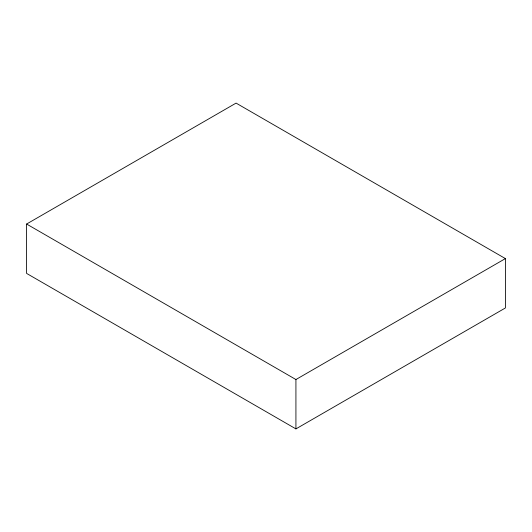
<?xml version="1.0" encoding="UTF-8"?>
<svg xmlns="http://www.w3.org/2000/svg" width="532" height="532" viewBox="0 0 532 532"><rect width="100%" height="100%" fill="white"/><g stroke="black" fill="none" stroke-linecap="round" stroke-linejoin="round"><path stroke-width="0.8" d="M26.6 224.038L236.075 103.102L505.4 258.592L505.4 307.962L295.925 428.898L26.6 273.408L26.6 224.038L295.925 379.535L505.4 258.592M295.925 379.535L295.925 428.898"/></g></svg>
